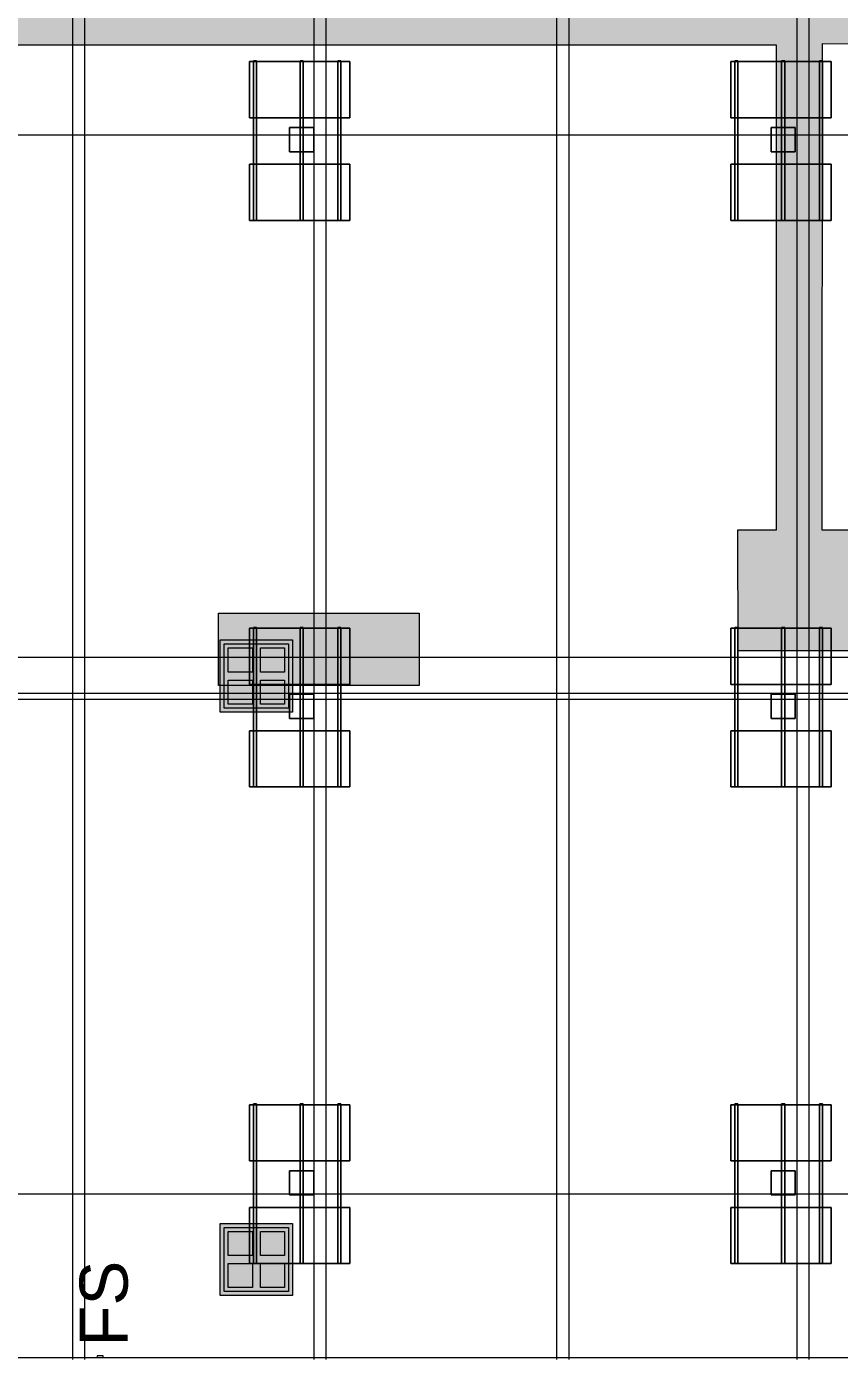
# Model space of a CAD drawing. Header units: inches. Extents: x -10671 to 1761, y -674 to 7170.
# Drawn here: x -7333 to -6927, y 398 to 1062 of the extents above; entities that cross this region are included whole.
import ezdxf

# ---------------------------------------------------------------- set-up
doc = ezdxf.new("R2010")
doc.units = ezdxf.units.IN
doc.header["$LTSCALE"] = 19.2
doc.header["$MEASUREMENT"] = 0
for name, color, linetype, lineweight, true_color in [('DWG-bldg-utility box', 3, 'Continuous', 18, 0x00ff00), ('Venue-Ceiling-HVAC', 7, 'Continuous', 5, 0xbbbbbb), ('Venue-Fire Apparatus and Text', 1, 'Continuous', 5, 0xff0000), ('Venue-NO HANG ZONE', 7, 'Continuous', 15, 0xdd0000), ('Venue-Rigging Steel-High', 7, 'Continuous', 5, 0x800000), ('Venue-Rigging Steel-Low', 7, 'Continuous', 5, 0x0000dd)]:
    doc.layers.add(name, color=color, linetype=linetype, lineweight=lineweight, true_color=true_color)
for name, color, linetype, lineweight in [('Venue-Ceiling-Lights', 7, 'Continuous', 5), ('Venue-Ceiling-Lights Circuits', 7, 'Continuous', 5), ('Venue-Floor Pockets', 7, 'Continuous', 5), ('Venue-Walls and Doors', 7, 'Continuous', 5)]:
    doc.layers.add(name, color=color, linetype=linetype, lineweight=lineweight)
doc.styles.add('Arial', font='Arial')

# ---------------------------------------------------------------- blocks, each defined once
blk = doc.blocks.new('FLOORBOX')
at = {"layer": 'Venue-Floor Pockets', "linetype": 'Continuous', "lineweight": 0, "true_color": 0xaaaaaa}
blk.add_hatch(color=253, dxfattribs=at).paths.add_polyline_path([(-18, 18), (18, 18), (18, -18), (-18, -18)])
at = {"layer": 'Venue-Floor Pockets', "linetype": 'Continuous', "lineweight": 0, "true_color": 0xbbbbbb}
blk.add_hatch(color=9, dxfattribs=at).paths.add_polyline_path([(-16, 16), (16, 16), (16, -16), (-16, -16)])
at = {"layer": 'Venue-Floor Pockets', "linetype": 'Continuous', "lineweight": 0, "true_color": 0xdddddd}
for points in [[(-14, 14), (-2, 14), (-2, 2), (-14, 2)], [(2, 14), (14, 14), (14, 2), (2, 2)], [(-14, -2), (-2, -2), (-2, -14), (-14, -14)], [(2, -2), (14, -2), (14, -14), (2, -14)]]:
    blk.add_hatch(color=254, dxfattribs=at).paths.add_polyline_path(points)
at = {"layer": 'Venue-Floor Pockets', "color": 7, "linetype": 'Continuous', "lineweight": 5, "flags": 128}
for points in [[(-18, 18), (18, 18), (18, -18), (-18, -18)], [(-16, 16), (16, 16), (16, -16), (-16, -16)], [(-14, 14), (-2, 14), (-2, 2), (-14, 2)], [(2, 14), (14, 14), (14, 2), (2, 2)], [(-14, -2), (-2, -2), (-2, -14), (-14, -14)], [(2, -2), (14, -2), (14, -14), (2, -14)]]:
    blk.add_lwpolyline(points, close=True, dxfattribs=at)
blk = doc.blocks.new('Group-921-1')
at = {"layer": 'Venue-Ceiling-Lights', "color": 7, "linetype": 'Continuous', "lineweight": 5}
for points in [[(-7221.73, 965.57, 355.98), (-7221.73, 965.57, 359.98), (-7221.73, 993.57, 359.98), (-7221.73, 993.57, 355.98)], [(-7221.73, 993.57, 355.98), (-7221.73, 993.57, 359.98), (-7171.73, 993.57, 359.98), (-7171.73, 993.57, 355.98)], [(-7171.73, 993.57, 359.98), (-7221.73, 993.57, 359.98), (-7221.73, 965.57, 359.98), (-7171.73, 965.57, 359.98)], [(-7171.73, 965.57, 355.98), (-7221.73, 965.57, 355.98), (-7221.73, 993.57, 355.98), (-7171.73, 993.57, 355.98)], [(-7171.73, 993.57, 355.98), (-7171.73, 993.57, 359.98), (-7171.73, 965.57, 359.98), (-7171.73, 965.57, 355.98)], [(-7171.73, 965.57, 355.98), (-7171.73, 965.57, 359.98), (-7221.73, 965.57, 359.98), (-7221.73, 965.57, 355.98)]]:
    blk.add_3dface(points, dxfattribs=at)
blk = doc.blocks.new('Group-922-1')
at = {"layer": 'Venue-Ceiling-Lights', "color": 7, "linetype": 'Continuous', "lineweight": 5}
for points in [[(-7177.58, 965.57, 360.05), (-7177.58, 965.57, 361.05), (-7177.58, 1045.16, 361.05), (-7177.58, 1045.16, 360.05)], [(-7177.58, 1045.16, 360.05), (-7177.58, 1045.16, 361.05), (-7176.08, 1045.16, 361.05), (-7176.08, 1045.16, 360.05)], [(-7176.08, 1045.16, 361.05), (-7177.58, 1045.16, 361.05), (-7177.58, 965.57, 361.05), (-7176.08, 965.57, 361.05)], [(-7176.08, 965.57, 360.05), (-7177.58, 965.57, 360.05), (-7177.58, 1045.16, 360.05), (-7176.08, 1045.16, 360.05)], [(-7176.08, 1045.16, 360.05), (-7176.08, 1045.16, 361.05), (-7176.08, 965.57, 361.05), (-7176.08, 965.57, 360.05)], [(-7176.08, 965.57, 360.05), (-7176.08, 965.57, 361.05), (-7177.58, 965.57, 361.05), (-7177.58, 965.57, 360.05)]]:
    blk.add_3dface(points, dxfattribs=at)
blk = doc.blocks.new('Group-923-1')
at = {"layer": 'Venue-Ceiling-Lights', "color": 7, "linetype": 'Continuous', "lineweight": 5}
for points in [[(-7196.4, 965.57, 360.05), (-7196.4, 965.57, 361.05), (-7196.4, 1045.16, 361.05), (-7196.4, 1045.16, 360.05)], [(-7196.4, 1045.16, 360.05), (-7196.4, 1045.16, 361.05), (-7194.9, 1045.16, 361.05), (-7194.9, 1045.16, 360.05)], [(-7194.9, 1045.16, 361.05), (-7196.4, 1045.16, 361.05), (-7196.4, 965.57, 361.05), (-7194.9, 965.57, 361.05)], [(-7194.9, 965.57, 360.05), (-7196.4, 965.57, 360.05), (-7196.4, 1045.16, 360.05), (-7194.9, 1045.16, 360.05)], [(-7194.9, 1045.16, 360.05), (-7194.9, 1045.16, 361.05), (-7194.9, 965.57, 361.05), (-7194.9, 965.57, 360.05)], [(-7194.9, 965.57, 360.05), (-7194.9, 965.57, 361.05), (-7196.4, 965.57, 361.05), (-7196.4, 965.57, 360.05)]]:
    blk.add_3dface(points, dxfattribs=at)
blk = doc.blocks.new('Group-924-1')
at = {"layer": 'Venue-Ceiling-Lights', "color": 7, "linetype": 'Continuous', "lineweight": 5}
for points in [[(-7219.68, 965.57, 360.05), (-7219.68, 965.57, 361.05), (-7219.68, 1045.16, 361.05), (-7219.68, 1045.16, 360.05)], [(-7219.68, 1045.16, 360.05), (-7219.68, 1045.16, 361.05), (-7218.18, 1045.16, 361.05), (-7218.18, 1045.16, 360.05)], [(-7218.18, 1045.16, 361.05), (-7219.68, 1045.16, 361.05), (-7219.68, 965.57, 361.05), (-7218.18, 965.57, 361.05)], [(-7218.18, 965.57, 360.05), (-7219.68, 965.57, 360.05), (-7219.68, 1045.16, 360.05), (-7218.18, 1045.16, 360.05)], [(-7218.18, 1045.16, 360.05), (-7218.18, 1045.16, 361.05), (-7218.18, 965.57, 361.05), (-7218.18, 965.57, 360.05)], [(-7218.18, 965.57, 360.05), (-7218.18, 965.57, 361.05), (-7219.68, 965.57, 361.05), (-7219.68, 965.57, 360.05)]]:
    blk.add_3dface(points, dxfattribs=at)
blk = doc.blocks.new('Group-925-1')
at = {"layer": 'Venue-Ceiling-Lights', "color": 7, "linetype": 'Continuous', "lineweight": 5}
for points in [[(-7221.73, 1016.72, 355.98), (-7221.73, 1016.72, 359.98), (-7221.73, 1044.72, 359.98), (-7221.73, 1044.72, 355.98)], [(-7221.73, 1044.72, 355.98), (-7221.73, 1044.72, 359.98), (-7171.73, 1044.72, 359.98), (-7171.73, 1044.72, 355.98)], [(-7171.73, 1044.72, 359.98), (-7221.73, 1044.72, 359.98), (-7221.73, 1016.72, 359.98), (-7171.73, 1016.72, 359.98)], [(-7171.73, 1016.72, 355.98), (-7221.73, 1016.72, 355.98), (-7221.73, 1044.72, 355.98), (-7171.73, 1044.72, 355.98)], [(-7171.73, 1044.72, 355.98), (-7171.73, 1044.72, 359.98), (-7171.73, 1016.72, 359.98), (-7171.73, 1016.72, 355.98)], [(-7171.73, 1016.72, 355.98), (-7171.73, 1016.72, 359.98), (-7221.73, 1016.72, 359.98), (-7221.73, 1016.72, 355.98)]]:
    blk.add_3dface(points, dxfattribs=at)
blk = doc.blocks.new('Group-926-1')
at = {"layer": 'Venue-Ceiling-Lights', "color": 7, "linetype": 'Continuous', "lineweight": 5}
for points in [[(-7201.69, 1011.81, 350), (-7201.69, 1011.81, 356), (-7189.69, 1011.81, 356), (-7189.69, 1011.81, 350)], [(-7201.69, 999.81, 350), (-7201.69, 999.81, 356), (-7201.69, 1011.81, 356), (-7201.69, 1011.81, 350)], [(-7189.69, 1011.81, 356), (-7201.69, 1011.81, 356), (-7201.69, 999.81, 356), (-7189.69, 999.81, 356)], [(-7189.69, 999.81, 350), (-7201.69, 999.81, 350), (-7201.69, 1011.81, 350), (-7189.69, 1011.81, 350)], [(-7189.69, 1011.81, 350), (-7189.69, 1011.81, 356), (-7189.69, 999.81, 356), (-7189.69, 999.81, 350)], [(-7189.69, 999.81, 350), (-7189.69, 999.81, 356), (-7201.69, 999.81, 356), (-7201.69, 999.81, 350)]]:
    blk.add_3dface(points, dxfattribs=at)
blk = doc.blocks.new('Group-927-1')
at = {"layer": 'Venue-Ceiling-Lights', "color": 7}
for name in ['Group-925-1', 'Group-924-1', 'Group-923-1', 'Group-922-1', 'Group-921-1']:
    blk.add_blockref(name, (0, 0), dxfattribs=at)
at = {"layer": 'Venue-Ceiling-Lights', "color": 1, "true_color": 0xff0000}
blk.add_blockref('Group-926-1', (0, 0), dxfattribs=at)
blk = doc.blocks.new('Group-928-1')
at = {"layer": 'Venue-Ceiling-Lights', "color": 7, "linetype": 'Continuous', "lineweight": 5}
for points in [[(-7221.73, 682.97, 355.98), (-7221.73, 682.97, 359.98), (-7221.73, 710.97, 359.98), (-7221.73, 710.97, 355.98)], [(-7221.73, 710.97, 355.98), (-7221.73, 710.97, 359.98), (-7171.73, 710.97, 359.98), (-7171.73, 710.97, 355.98)], [(-7171.73, 710.97, 359.98), (-7221.73, 710.97, 359.98), (-7221.73, 682.97, 359.98), (-7171.73, 682.97, 359.98)], [(-7171.73, 682.97, 355.98), (-7221.73, 682.97, 355.98), (-7221.73, 710.97, 355.98), (-7171.73, 710.97, 355.98)], [(-7171.73, 710.97, 355.98), (-7171.73, 710.97, 359.98), (-7171.73, 682.97, 359.98), (-7171.73, 682.97, 355.98)], [(-7171.73, 682.97, 355.98), (-7171.73, 682.97, 359.98), (-7221.73, 682.97, 359.98), (-7221.73, 682.97, 355.98)]]:
    blk.add_3dface(points, dxfattribs=at)
blk = doc.blocks.new('Group-929-1')
at = {"layer": 'Venue-Ceiling-Lights', "color": 7, "linetype": 'Continuous', "lineweight": 5}
for points in [[(-7177.58, 682.97, 360.05), (-7177.58, 682.97, 361.05), (-7177.58, 762.56, 361.05), (-7177.58, 762.56, 360.05)], [(-7177.58, 762.56, 360.05), (-7177.58, 762.56, 361.05), (-7176.08, 762.56, 361.05), (-7176.08, 762.56, 360.05)], [(-7176.08, 762.56, 361.05), (-7177.58, 762.56, 361.05), (-7177.58, 682.97, 361.05), (-7176.08, 682.97, 361.05)], [(-7176.08, 682.97, 360.05), (-7177.58, 682.97, 360.05), (-7177.58, 762.56, 360.05), (-7176.08, 762.56, 360.05)], [(-7176.08, 762.56, 360.05), (-7176.08, 762.56, 361.05), (-7176.08, 682.97, 361.05), (-7176.08, 682.97, 360.05)], [(-7176.08, 682.97, 360.05), (-7176.08, 682.97, 361.05), (-7177.58, 682.97, 361.05), (-7177.58, 682.97, 360.05)]]:
    blk.add_3dface(points, dxfattribs=at)
blk = doc.blocks.new('Group-930-1')
at = {"layer": 'Venue-Ceiling-Lights', "color": 7, "linetype": 'Continuous', "lineweight": 5}
for points in [[(-7196.4, 682.97, 360.05), (-7196.4, 682.97, 361.05), (-7196.4, 762.56, 361.05), (-7196.4, 762.56, 360.05)], [(-7196.4, 762.56, 360.05), (-7196.4, 762.56, 361.05), (-7194.9, 762.56, 361.05), (-7194.9, 762.56, 360.05)], [(-7194.9, 762.56, 361.05), (-7196.4, 762.56, 361.05), (-7196.4, 682.97, 361.05), (-7194.9, 682.97, 361.05)], [(-7194.9, 682.97, 360.05), (-7196.4, 682.97, 360.05), (-7196.4, 762.56, 360.05), (-7194.9, 762.56, 360.05)], [(-7194.9, 762.56, 360.05), (-7194.9, 762.56, 361.05), (-7194.9, 682.97, 361.05), (-7194.9, 682.97, 360.05)], [(-7194.9, 682.97, 360.05), (-7194.9, 682.97, 361.05), (-7196.4, 682.97, 361.05), (-7196.4, 682.97, 360.05)]]:
    blk.add_3dface(points, dxfattribs=at)
blk = doc.blocks.new('Group-931-1')
at = {"layer": 'Venue-Ceiling-Lights', "color": 7, "linetype": 'Continuous', "lineweight": 5}
for points in [[(-7219.68, 682.97, 360.05), (-7219.68, 682.97, 361.05), (-7219.68, 762.56, 361.05), (-7219.68, 762.56, 360.05)], [(-7219.68, 762.56, 360.05), (-7219.68, 762.56, 361.05), (-7218.18, 762.56, 361.05), (-7218.18, 762.56, 360.05)], [(-7218.18, 762.56, 361.05), (-7219.68, 762.56, 361.05), (-7219.68, 682.97, 361.05), (-7218.18, 682.97, 361.05)], [(-7218.18, 682.97, 360.05), (-7219.68, 682.97, 360.05), (-7219.68, 762.56, 360.05), (-7218.18, 762.56, 360.05)], [(-7218.18, 762.56, 360.05), (-7218.18, 762.56, 361.05), (-7218.18, 682.97, 361.05), (-7218.18, 682.97, 360.05)], [(-7218.18, 682.97, 360.05), (-7218.18, 682.97, 361.05), (-7219.68, 682.97, 361.05), (-7219.68, 682.97, 360.05)]]:
    blk.add_3dface(points, dxfattribs=at)
blk = doc.blocks.new('Group-932-1')
at = {"layer": 'Venue-Ceiling-Lights', "color": 7, "linetype": 'Continuous', "lineweight": 5}
for points in [[(-7221.73, 734.12, 355.98), (-7221.73, 734.12, 359.98), (-7221.73, 762.12, 359.98), (-7221.73, 762.12, 355.98)], [(-7221.73, 762.12, 355.98), (-7221.73, 762.12, 359.98), (-7171.73, 762.12, 359.98), (-7171.73, 762.12, 355.98)], [(-7171.73, 762.12, 359.98), (-7221.73, 762.12, 359.98), (-7221.73, 734.12, 359.98), (-7171.73, 734.12, 359.98)], [(-7171.73, 734.12, 355.98), (-7221.73, 734.12, 355.98), (-7221.73, 762.12, 355.98), (-7171.73, 762.12, 355.98)], [(-7171.73, 762.12, 355.98), (-7171.73, 762.12, 359.98), (-7171.73, 734.12, 359.98), (-7171.73, 734.12, 355.98)], [(-7171.73, 734.12, 355.98), (-7171.73, 734.12, 359.98), (-7221.73, 734.12, 359.98), (-7221.73, 734.12, 355.98)]]:
    blk.add_3dface(points, dxfattribs=at)
blk = doc.blocks.new('Group-933-1')
at = {"layer": 'Venue-Ceiling-Lights', "color": 7, "linetype": 'Continuous', "lineweight": 5}
for points in [[(-7201.69, 729.2, 350), (-7201.69, 729.2, 356), (-7189.69, 729.2, 356), (-7189.69, 729.2, 350)], [(-7201.69, 717.2, 350), (-7201.69, 717.2, 356), (-7201.69, 729.2, 356), (-7201.69, 729.2, 350)], [(-7189.69, 729.2, 356), (-7201.69, 729.2, 356), (-7201.69, 717.2, 356), (-7189.69, 717.2, 356)], [(-7189.69, 717.2, 350), (-7201.69, 717.2, 350), (-7201.69, 729.2, 350), (-7189.69, 729.2, 350)], [(-7189.69, 729.2, 350), (-7189.69, 729.2, 356), (-7189.69, 717.2, 356), (-7189.69, 717.2, 350)], [(-7189.69, 717.2, 350), (-7189.69, 717.2, 356), (-7201.69, 717.2, 356), (-7201.69, 717.2, 350)]]:
    blk.add_3dface(points, dxfattribs=at)
blk = doc.blocks.new('Group-934-1')
at = {"layer": 'Venue-Ceiling-Lights', "color": 7}
for name in ['Group-932-1', 'Group-931-1', 'Group-930-1', 'Group-929-1', 'Group-928-1']:
    blk.add_blockref(name, (0, 0), dxfattribs=at)
at = {"layer": 'Venue-Ceiling-Lights', "color": 1, "true_color": 0xff0000}
blk.add_blockref('Group-933-1', (0, 0), dxfattribs=at)
blk = doc.blocks.new('Group-935-1')
at = {"layer": 'Venue-Ceiling-Lights', "color": 7, "linetype": 'Continuous', "lineweight": 5}
for points in [[(-7221.73, 445.32, 355.98), (-7221.73, 445.32, 359.98), (-7221.73, 473.32, 359.98), (-7221.73, 473.32, 355.98)], [(-7221.73, 473.32, 355.98), (-7221.73, 473.32, 359.98), (-7171.73, 473.32, 359.98), (-7171.73, 473.32, 355.98)], [(-7171.73, 473.32, 359.98), (-7221.73, 473.32, 359.98), (-7221.73, 445.32, 359.98), (-7171.73, 445.32, 359.98)], [(-7171.73, 445.32, 355.98), (-7221.73, 445.32, 355.98), (-7221.73, 473.32, 355.98), (-7171.73, 473.32, 355.98)], [(-7171.73, 473.32, 355.98), (-7171.73, 473.32, 359.98), (-7171.73, 445.32, 359.98), (-7171.73, 445.32, 355.98)], [(-7171.73, 445.32, 355.98), (-7171.73, 445.32, 359.98), (-7221.73, 445.32, 359.98), (-7221.73, 445.32, 355.98)]]:
    blk.add_3dface(points, dxfattribs=at)
blk = doc.blocks.new('Group-936-1')
at = {"layer": 'Venue-Ceiling-Lights', "color": 7, "linetype": 'Continuous', "lineweight": 5}
for points in [[(-7177.58, 445.32, 360.05), (-7177.58, 445.32, 361.05), (-7177.58, 524.91, 361.05), (-7177.58, 524.91, 360.05)], [(-7177.58, 524.91, 360.05), (-7177.58, 524.91, 361.05), (-7176.08, 524.91, 361.05), (-7176.08, 524.91, 360.05)], [(-7176.08, 524.91, 361.05), (-7177.58, 524.91, 361.05), (-7177.58, 445.32, 361.05), (-7176.08, 445.32, 361.05)], [(-7176.08, 445.32, 360.05), (-7177.58, 445.32, 360.05), (-7177.58, 524.91, 360.05), (-7176.08, 524.91, 360.05)], [(-7176.08, 524.91, 360.05), (-7176.08, 524.91, 361.05), (-7176.08, 445.32, 361.05), (-7176.08, 445.32, 360.05)], [(-7176.08, 445.32, 360.05), (-7176.08, 445.32, 361.05), (-7177.58, 445.32, 361.05), (-7177.58, 445.32, 360.05)]]:
    blk.add_3dface(points, dxfattribs=at)
blk = doc.blocks.new('Group-937-1')
at = {"layer": 'Venue-Ceiling-Lights', "color": 7, "linetype": 'Continuous', "lineweight": 5}
for points in [[(-7196.4, 445.32, 360.05), (-7196.4, 445.32, 361.05), (-7196.4, 524.91, 361.05), (-7196.4, 524.91, 360.05)], [(-7196.4, 524.91, 360.05), (-7196.4, 524.91, 361.05), (-7194.9, 524.91, 361.05), (-7194.9, 524.91, 360.05)], [(-7194.9, 524.91, 361.05), (-7196.4, 524.91, 361.05), (-7196.4, 445.32, 361.05), (-7194.9, 445.32, 361.05)], [(-7194.9, 445.32, 360.05), (-7196.4, 445.32, 360.05), (-7196.4, 524.91, 360.05), (-7194.9, 524.91, 360.05)], [(-7194.9, 524.91, 360.05), (-7194.9, 524.91, 361.05), (-7194.9, 445.32, 361.05), (-7194.9, 445.32, 360.05)], [(-7194.9, 445.32, 360.05), (-7194.9, 445.32, 361.05), (-7196.4, 445.32, 361.05), (-7196.4, 445.32, 360.05)]]:
    blk.add_3dface(points, dxfattribs=at)
blk = doc.blocks.new('Group-938-1')
at = {"layer": 'Venue-Ceiling-Lights', "color": 7, "linetype": 'Continuous', "lineweight": 5}
for points in [[(-7219.68, 445.32, 360.05), (-7219.68, 445.32, 361.05), (-7219.68, 524.91, 361.05), (-7219.68, 524.91, 360.05)], [(-7219.68, 524.91, 360.05), (-7219.68, 524.91, 361.05), (-7218.18, 524.91, 361.05), (-7218.18, 524.91, 360.05)], [(-7218.18, 524.91, 361.05), (-7219.68, 524.91, 361.05), (-7219.68, 445.32, 361.05), (-7218.18, 445.32, 361.05)], [(-7218.18, 445.32, 360.05), (-7219.68, 445.32, 360.05), (-7219.68, 524.91, 360.05), (-7218.18, 524.91, 360.05)], [(-7218.18, 524.91, 360.05), (-7218.18, 524.91, 361.05), (-7218.18, 445.32, 361.05), (-7218.18, 445.32, 360.05)], [(-7218.18, 445.32, 360.05), (-7218.18, 445.32, 361.05), (-7219.68, 445.32, 361.05), (-7219.68, 445.32, 360.05)]]:
    blk.add_3dface(points, dxfattribs=at)
blk = doc.blocks.new('Group-939-1')
at = {"layer": 'Venue-Ceiling-Lights', "color": 7, "linetype": 'Continuous', "lineweight": 5}
for points in [[(-7221.73, 496.47, 355.98), (-7221.73, 496.47, 359.98), (-7221.73, 524.47, 359.98), (-7221.73, 524.47, 355.98)], [(-7221.73, 524.47, 355.98), (-7221.73, 524.47, 359.98), (-7171.73, 524.47, 359.98), (-7171.73, 524.47, 355.98)], [(-7171.73, 524.47, 359.98), (-7221.73, 524.47, 359.98), (-7221.73, 496.47, 359.98), (-7171.73, 496.47, 359.98)], [(-7171.73, 496.47, 355.98), (-7221.73, 496.47, 355.98), (-7221.73, 524.47, 355.98), (-7171.73, 524.47, 355.98)], [(-7171.73, 524.47, 355.98), (-7171.73, 524.47, 359.98), (-7171.73, 496.47, 359.98), (-7171.73, 496.47, 355.98)], [(-7171.73, 496.47, 355.98), (-7171.73, 496.47, 359.98), (-7221.73, 496.47, 359.98), (-7221.73, 496.47, 355.98)]]:
    blk.add_3dface(points, dxfattribs=at)
blk = doc.blocks.new('Group-940-1')
at = {"layer": 'Venue-Ceiling-Lights', "color": 7, "linetype": 'Continuous', "lineweight": 5}
for points in [[(-7201.69, 491.55, 350), (-7201.69, 491.55, 356), (-7189.69, 491.55, 356), (-7189.69, 491.55, 350)], [(-7201.69, 479.55, 350), (-7201.69, 479.55, 356), (-7201.69, 491.55, 356), (-7201.69, 491.55, 350)], [(-7189.69, 491.55, 356), (-7201.69, 491.55, 356), (-7201.69, 479.55, 356), (-7189.69, 479.55, 356)], [(-7189.69, 479.55, 350), (-7201.69, 479.55, 350), (-7201.69, 491.55, 350), (-7189.69, 491.55, 350)], [(-7189.69, 491.55, 350), (-7189.69, 491.55, 356), (-7189.69, 479.55, 356), (-7189.69, 479.55, 350)], [(-7189.69, 479.55, 350), (-7189.69, 479.55, 356), (-7201.69, 479.55, 356), (-7201.69, 479.55, 350)]]:
    blk.add_3dface(points, dxfattribs=at)
blk = doc.blocks.new('Group-941-1')
at = {"layer": 'Venue-Ceiling-Lights', "color": 7}
for name in ['Group-939-1', 'Group-938-1', 'Group-937-1', 'Group-936-1', 'Group-935-1']:
    blk.add_blockref(name, (0, 0), dxfattribs=at)
at = {"layer": 'Venue-Ceiling-Lights', "color": 1, "true_color": 0xff0000}
blk.add_blockref('Group-940-1', (0, 0), dxfattribs=at)
blk = doc.blocks.new('Group-1019-1')
at = {"layer": 'Venue-Ceiling-Lights', "color": 7, "linetype": 'Continuous', "lineweight": 5}
for points in [[(-6981.57, 965.57, 355.98), (-6981.57, 965.57, 359.98), (-6981.57, 993.57, 359.98), (-6981.57, 993.57, 355.98)], [(-6981.57, 993.57, 355.98), (-6981.57, 993.57, 359.98), (-6931.57, 993.57, 359.98), (-6931.57, 993.57, 355.98)], [(-6931.57, 993.57, 359.98), (-6981.57, 993.57, 359.98), (-6981.57, 965.57, 359.98), (-6931.57, 965.57, 359.98)], [(-6931.57, 965.57, 355.98), (-6981.57, 965.57, 355.98), (-6981.57, 993.57, 355.98), (-6931.57, 993.57, 355.98)], [(-6931.57, 993.57, 355.98), (-6931.57, 993.57, 359.98), (-6931.57, 965.57, 359.98), (-6931.57, 965.57, 355.98)], [(-6931.57, 965.57, 355.98), (-6931.57, 965.57, 359.98), (-6981.57, 965.57, 359.98), (-6981.57, 965.57, 355.98)]]:
    blk.add_3dface(points, dxfattribs=at)
blk = doc.blocks.new('Group-1020-1')
at = {"layer": 'Venue-Ceiling-Lights', "color": 7, "linetype": 'Continuous', "lineweight": 5}
for points in [[(-6937.42, 965.57, 360.05), (-6937.42, 965.57, 361.05), (-6937.42, 1045.16, 361.05), (-6937.42, 1045.16, 360.05)], [(-6937.42, 1045.16, 360.05), (-6937.42, 1045.16, 361.05), (-6935.92, 1045.16, 361.05), (-6935.92, 1045.16, 360.05)], [(-6935.92, 1045.16, 361.05), (-6937.42, 1045.16, 361.05), (-6937.42, 965.57, 361.05), (-6935.92, 965.57, 361.05)], [(-6935.92, 965.57, 360.05), (-6937.42, 965.57, 360.05), (-6937.42, 1045.16, 360.05), (-6935.92, 1045.16, 360.05)], [(-6935.92, 1045.16, 360.05), (-6935.92, 1045.16, 361.05), (-6935.92, 965.57, 361.05), (-6935.92, 965.57, 360.05)], [(-6935.92, 965.57, 360.05), (-6935.92, 965.57, 361.05), (-6937.42, 965.57, 361.05), (-6937.42, 965.57, 360.05)]]:
    blk.add_3dface(points, dxfattribs=at)
blk = doc.blocks.new('Group-1021-1')
at = {"layer": 'Venue-Ceiling-Lights', "color": 7, "linetype": 'Continuous', "lineweight": 5}
for points in [[(-6956.24, 965.57, 360.05), (-6956.24, 965.57, 361.05), (-6956.24, 1045.16, 361.05), (-6956.24, 1045.16, 360.05)], [(-6956.24, 1045.16, 360.05), (-6956.24, 1045.16, 361.05), (-6954.74, 1045.16, 361.05), (-6954.74, 1045.16, 360.05)], [(-6954.74, 1045.16, 361.05), (-6956.24, 1045.16, 361.05), (-6956.24, 965.57, 361.05), (-6954.74, 965.57, 361.05)], [(-6954.74, 965.57, 360.05), (-6956.24, 965.57, 360.05), (-6956.24, 1045.16, 360.05), (-6954.74, 1045.16, 360.05)], [(-6954.74, 1045.16, 360.05), (-6954.74, 1045.16, 361.05), (-6954.74, 965.57, 361.05), (-6954.74, 965.57, 360.05)], [(-6954.74, 965.57, 360.05), (-6954.74, 965.57, 361.05), (-6956.24, 965.57, 361.05), (-6956.24, 965.57, 360.05)]]:
    blk.add_3dface(points, dxfattribs=at)
blk = doc.blocks.new('Group-1022-1')
at = {"layer": 'Venue-Ceiling-Lights', "color": 7, "linetype": 'Continuous', "lineweight": 5}
for points in [[(-6979.52, 965.57, 360.05), (-6979.52, 965.57, 361.05), (-6979.52, 1045.16, 361.05), (-6979.52, 1045.16, 360.05)], [(-6979.52, 1045.16, 360.05), (-6979.52, 1045.16, 361.05), (-6978.02, 1045.16, 361.05), (-6978.02, 1045.16, 360.05)], [(-6978.02, 1045.16, 361.05), (-6979.52, 1045.16, 361.05), (-6979.52, 965.57, 361.05), (-6978.02, 965.57, 361.05)], [(-6978.02, 965.57, 360.05), (-6979.52, 965.57, 360.05), (-6979.52, 1045.16, 360.05), (-6978.02, 1045.16, 360.05)], [(-6978.02, 1045.16, 360.05), (-6978.02, 1045.16, 361.05), (-6978.02, 965.57, 361.05), (-6978.02, 965.57, 360.05)], [(-6978.02, 965.57, 360.05), (-6978.02, 965.57, 361.05), (-6979.52, 965.57, 361.05), (-6979.52, 965.57, 360.05)]]:
    blk.add_3dface(points, dxfattribs=at)
blk = doc.blocks.new('Group-1023-1')
at = {"layer": 'Venue-Ceiling-Lights', "color": 7, "linetype": 'Continuous', "lineweight": 5}
for points in [[(-6981.57, 1016.72, 355.98), (-6981.57, 1016.72, 359.98), (-6981.57, 1044.72, 359.98), (-6981.57, 1044.72, 355.98)], [(-6981.57, 1044.72, 355.98), (-6981.57, 1044.72, 359.98), (-6931.57, 1044.72, 359.98), (-6931.57, 1044.72, 355.98)], [(-6931.57, 1044.72, 359.98), (-6981.57, 1044.72, 359.98), (-6981.57, 1016.72, 359.98), (-6931.57, 1016.72, 359.98)], [(-6931.57, 1016.72, 355.98), (-6981.57, 1016.72, 355.98), (-6981.57, 1044.72, 355.98), (-6931.57, 1044.72, 355.98)], [(-6931.57, 1044.72, 355.98), (-6931.57, 1044.72, 359.98), (-6931.57, 1016.72, 359.98), (-6931.57, 1016.72, 355.98)], [(-6931.57, 1016.72, 355.98), (-6931.57, 1016.72, 359.98), (-6981.57, 1016.72, 359.98), (-6981.57, 1016.72, 355.98)]]:
    blk.add_3dface(points, dxfattribs=at)
blk = doc.blocks.new('Group-1024-1')
at = {"layer": 'Venue-Ceiling-Lights', "color": 7, "linetype": 'Continuous', "lineweight": 5}
for points in [[(-6961.53, 1011.81, 350), (-6961.53, 1011.81, 356), (-6949.53, 1011.81, 356), (-6949.53, 1011.81, 350)], [(-6961.53, 999.81, 350), (-6961.53, 999.81, 356), (-6961.53, 1011.81, 356), (-6961.53, 1011.81, 350)], [(-6949.53, 1011.81, 356), (-6961.53, 1011.81, 356), (-6961.53, 999.81, 356), (-6949.53, 999.81, 356)], [(-6949.53, 999.81, 350), (-6961.53, 999.81, 350), (-6961.53, 1011.81, 350), (-6949.53, 1011.81, 350)], [(-6949.53, 1011.81, 350), (-6949.53, 1011.81, 356), (-6949.53, 999.81, 356), (-6949.53, 999.81, 350)], [(-6949.53, 999.81, 350), (-6949.53, 999.81, 356), (-6961.53, 999.81, 356), (-6961.53, 999.81, 350)]]:
    blk.add_3dface(points, dxfattribs=at)
blk = doc.blocks.new('Group-1025-1')
at = {"layer": 'Venue-Ceiling-Lights', "color": 7}
for name in ['Group-1023-1', 'Group-1022-1', 'Group-1021-1', 'Group-1020-1', 'Group-1019-1']:
    blk.add_blockref(name, (0, 0), dxfattribs=at)
at = {"layer": 'Venue-Ceiling-Lights', "color": 1, "true_color": 0xff0000}
blk.add_blockref('Group-1024-1', (0, 0), dxfattribs=at)
blk = doc.blocks.new('Group-1026-1')
at = {"layer": 'Venue-Ceiling-Lights', "color": 7, "linetype": 'Continuous', "lineweight": 5}
for points in [[(-6981.57, 682.97, 355.98), (-6981.57, 682.97, 359.98), (-6981.57, 710.97, 359.98), (-6981.57, 710.97, 355.98)], [(-6981.57, 710.97, 355.98), (-6981.57, 710.97, 359.98), (-6931.57, 710.97, 359.98), (-6931.57, 710.97, 355.98)], [(-6931.57, 710.97, 359.98), (-6981.57, 710.97, 359.98), (-6981.57, 682.97, 359.98), (-6931.57, 682.97, 359.98)], [(-6931.57, 682.97, 355.98), (-6981.57, 682.97, 355.98), (-6981.57, 710.97, 355.98), (-6931.57, 710.97, 355.98)], [(-6931.57, 710.97, 355.98), (-6931.57, 710.97, 359.98), (-6931.57, 682.97, 359.98), (-6931.57, 682.97, 355.98)], [(-6931.57, 682.97, 355.98), (-6931.57, 682.97, 359.98), (-6981.57, 682.97, 359.98), (-6981.57, 682.97, 355.98)]]:
    blk.add_3dface(points, dxfattribs=at)
blk = doc.blocks.new('Group-1027-1')
at = {"layer": 'Venue-Ceiling-Lights', "color": 7, "linetype": 'Continuous', "lineweight": 5}
for points in [[(-6937.42, 682.97, 360.05), (-6937.42, 682.97, 361.05), (-6937.42, 762.56, 361.05), (-6937.42, 762.56, 360.05)], [(-6937.42, 762.56, 360.05), (-6937.42, 762.56, 361.05), (-6935.92, 762.56, 361.05), (-6935.92, 762.56, 360.05)], [(-6935.92, 762.56, 361.05), (-6937.42, 762.56, 361.05), (-6937.42, 682.97, 361.05), (-6935.92, 682.97, 361.05)], [(-6935.92, 682.97, 360.05), (-6937.42, 682.97, 360.05), (-6937.42, 762.56, 360.05), (-6935.92, 762.56, 360.05)], [(-6935.92, 762.56, 360.05), (-6935.92, 762.56, 361.05), (-6935.92, 682.97, 361.05), (-6935.92, 682.97, 360.05)], [(-6935.92, 682.97, 360.05), (-6935.92, 682.97, 361.05), (-6937.42, 682.97, 361.05), (-6937.42, 682.97, 360.05)]]:
    blk.add_3dface(points, dxfattribs=at)
blk = doc.blocks.new('Group-1028-1')
at = {"layer": 'Venue-Ceiling-Lights', "color": 7, "linetype": 'Continuous', "lineweight": 5}
for points in [[(-6956.24, 682.97, 360.05), (-6956.24, 682.97, 361.05), (-6956.24, 762.56, 361.05), (-6956.24, 762.56, 360.05)], [(-6956.24, 762.56, 360.05), (-6956.24, 762.56, 361.05), (-6954.74, 762.56, 361.05), (-6954.74, 762.56, 360.05)], [(-6954.74, 762.56, 361.05), (-6956.24, 762.56, 361.05), (-6956.24, 682.97, 361.05), (-6954.74, 682.97, 361.05)], [(-6954.74, 682.97, 360.05), (-6956.24, 682.97, 360.05), (-6956.24, 762.56, 360.05), (-6954.74, 762.56, 360.05)], [(-6954.74, 762.56, 360.05), (-6954.74, 762.56, 361.05), (-6954.74, 682.97, 361.05), (-6954.74, 682.97, 360.05)], [(-6954.74, 682.97, 360.05), (-6954.74, 682.97, 361.05), (-6956.24, 682.97, 361.05), (-6956.24, 682.97, 360.05)]]:
    blk.add_3dface(points, dxfattribs=at)
blk = doc.blocks.new('Group-1029-1')
at = {"layer": 'Venue-Ceiling-Lights', "color": 7, "linetype": 'Continuous', "lineweight": 5}
for points in [[(-6979.52, 682.97, 360.05), (-6979.52, 682.97, 361.05), (-6979.52, 762.56, 361.05), (-6979.52, 762.56, 360.05)], [(-6979.52, 762.56, 360.05), (-6979.52, 762.56, 361.05), (-6978.02, 762.56, 361.05), (-6978.02, 762.56, 360.05)], [(-6978.02, 762.56, 361.05), (-6979.52, 762.56, 361.05), (-6979.52, 682.97, 361.05), (-6978.02, 682.97, 361.05)], [(-6978.02, 682.97, 360.05), (-6979.52, 682.97, 360.05), (-6979.52, 762.56, 360.05), (-6978.02, 762.56, 360.05)], [(-6978.02, 762.56, 360.05), (-6978.02, 762.56, 361.05), (-6978.02, 682.97, 361.05), (-6978.02, 682.97, 360.05)], [(-6978.02, 682.97, 360.05), (-6978.02, 682.97, 361.05), (-6979.52, 682.97, 361.05), (-6979.52, 682.97, 360.05)]]:
    blk.add_3dface(points, dxfattribs=at)
blk = doc.blocks.new('Group-1030-1')
at = {"layer": 'Venue-Ceiling-Lights', "color": 7, "linetype": 'Continuous', "lineweight": 5}
for points in [[(-6981.57, 734.12, 355.98), (-6981.57, 734.12, 359.98), (-6981.57, 762.12, 359.98), (-6981.57, 762.12, 355.98)], [(-6981.57, 762.12, 355.98), (-6981.57, 762.12, 359.98), (-6931.57, 762.12, 359.98), (-6931.57, 762.12, 355.98)], [(-6931.57, 762.12, 359.98), (-6981.57, 762.12, 359.98), (-6981.57, 734.12, 359.98), (-6931.57, 734.12, 359.98)], [(-6931.57, 734.12, 355.98), (-6981.57, 734.12, 355.98), (-6981.57, 762.12, 355.98), (-6931.57, 762.12, 355.98)], [(-6931.57, 762.12, 355.98), (-6931.57, 762.12, 359.98), (-6931.57, 734.12, 359.98), (-6931.57, 734.12, 355.98)], [(-6931.57, 734.12, 355.98), (-6931.57, 734.12, 359.98), (-6981.57, 734.12, 359.98), (-6981.57, 734.12, 355.98)]]:
    blk.add_3dface(points, dxfattribs=at)
blk = doc.blocks.new('Group-1031-1')
at = {"layer": 'Venue-Ceiling-Lights', "color": 7, "linetype": 'Continuous', "lineweight": 5}
for points in [[(-6961.53, 729.2, 350), (-6961.53, 729.2, 356), (-6949.53, 729.2, 356), (-6949.53, 729.2, 350)], [(-6961.53, 717.2, 350), (-6961.53, 717.2, 356), (-6961.53, 729.2, 356), (-6961.53, 729.2, 350)], [(-6949.53, 729.2, 356), (-6961.53, 729.2, 356), (-6961.53, 717.2, 356), (-6949.53, 717.2, 356)], [(-6949.53, 717.2, 350), (-6961.53, 717.2, 350), (-6961.53, 729.2, 350), (-6949.53, 729.2, 350)], [(-6949.53, 729.2, 350), (-6949.53, 729.2, 356), (-6949.53, 717.2, 356), (-6949.53, 717.2, 350)], [(-6949.53, 717.2, 350), (-6949.53, 717.2, 356), (-6961.53, 717.2, 356), (-6961.53, 717.2, 350)]]:
    blk.add_3dface(points, dxfattribs=at)
blk = doc.blocks.new('Group-1032-1')
at = {"layer": 'Venue-Ceiling-Lights', "color": 7}
for name in ['Group-1030-1', 'Group-1029-1', 'Group-1028-1', 'Group-1027-1', 'Group-1026-1']:
    blk.add_blockref(name, (0, 0), dxfattribs=at)
at = {"layer": 'Venue-Ceiling-Lights', "color": 1, "true_color": 0xff0000}
blk.add_blockref('Group-1031-1', (0, 0), dxfattribs=at)
blk = doc.blocks.new('Group-1033-1')
at = {"layer": 'Venue-Ceiling-Lights', "color": 7, "linetype": 'Continuous', "lineweight": 5}
for points in [[(-6981.57, 445.32, 355.98), (-6981.57, 445.32, 359.98), (-6981.57, 473.32, 359.98), (-6981.57, 473.32, 355.98)], [(-6981.57, 473.32, 355.98), (-6981.57, 473.32, 359.98), (-6931.57, 473.32, 359.98), (-6931.57, 473.32, 355.98)], [(-6931.57, 473.32, 359.98), (-6981.57, 473.32, 359.98), (-6981.57, 445.32, 359.98), (-6931.57, 445.32, 359.98)], [(-6931.57, 445.32, 355.98), (-6981.57, 445.32, 355.98), (-6981.57, 473.32, 355.98), (-6931.57, 473.32, 355.98)], [(-6931.57, 473.32, 355.98), (-6931.57, 473.32, 359.98), (-6931.57, 445.32, 359.98), (-6931.57, 445.32, 355.98)], [(-6931.57, 445.32, 355.98), (-6931.57, 445.32, 359.98), (-6981.57, 445.32, 359.98), (-6981.57, 445.32, 355.98)]]:
    blk.add_3dface(points, dxfattribs=at)
blk = doc.blocks.new('Group-1034-1')
at = {"layer": 'Venue-Ceiling-Lights', "color": 7, "linetype": 'Continuous', "lineweight": 5}
for points in [[(-6937.42, 445.32, 360.05), (-6937.42, 445.32, 361.05), (-6937.42, 524.91, 361.05), (-6937.42, 524.91, 360.05)], [(-6937.42, 524.91, 360.05), (-6937.42, 524.91, 361.05), (-6935.92, 524.91, 361.05), (-6935.92, 524.91, 360.05)], [(-6935.92, 524.91, 361.05), (-6937.42, 524.91, 361.05), (-6937.42, 445.32, 361.05), (-6935.92, 445.32, 361.05)], [(-6935.92, 445.32, 360.05), (-6937.42, 445.32, 360.05), (-6937.42, 524.91, 360.05), (-6935.92, 524.91, 360.05)], [(-6935.92, 524.91, 360.05), (-6935.92, 524.91, 361.05), (-6935.92, 445.32, 361.05), (-6935.92, 445.32, 360.05)], [(-6935.92, 445.32, 360.05), (-6935.92, 445.32, 361.05), (-6937.42, 445.32, 361.05), (-6937.42, 445.32, 360.05)]]:
    blk.add_3dface(points, dxfattribs=at)
blk = doc.blocks.new('Group-1035-1')
at = {"layer": 'Venue-Ceiling-Lights', "color": 7, "linetype": 'Continuous', "lineweight": 5}
for points in [[(-6956.24, 445.32, 360.05), (-6956.24, 445.32, 361.05), (-6956.24, 524.91, 361.05), (-6956.24, 524.91, 360.05)], [(-6956.24, 524.91, 360.05), (-6956.24, 524.91, 361.05), (-6954.74, 524.91, 361.05), (-6954.74, 524.91, 360.05)], [(-6954.74, 524.91, 361.05), (-6956.24, 524.91, 361.05), (-6956.24, 445.32, 361.05), (-6954.74, 445.32, 361.05)], [(-6954.74, 445.32, 360.05), (-6956.24, 445.32, 360.05), (-6956.24, 524.91, 360.05), (-6954.74, 524.91, 360.05)], [(-6954.74, 524.91, 360.05), (-6954.74, 524.91, 361.05), (-6954.74, 445.32, 361.05), (-6954.74, 445.32, 360.05)], [(-6954.74, 445.32, 360.05), (-6954.74, 445.32, 361.05), (-6956.24, 445.32, 361.05), (-6956.24, 445.32, 360.05)]]:
    blk.add_3dface(points, dxfattribs=at)
blk = doc.blocks.new('Group-1036-1')
at = {"layer": 'Venue-Ceiling-Lights', "color": 7, "linetype": 'Continuous', "lineweight": 5}
for points in [[(-6979.52, 445.32, 360.05), (-6979.52, 445.32, 361.05), (-6979.52, 524.91, 361.05), (-6979.52, 524.91, 360.05)], [(-6979.52, 524.91, 360.05), (-6979.52, 524.91, 361.05), (-6978.02, 524.91, 361.05), (-6978.02, 524.91, 360.05)], [(-6978.02, 524.91, 361.05), (-6979.52, 524.91, 361.05), (-6979.52, 445.32, 361.05), (-6978.02, 445.32, 361.05)], [(-6978.02, 445.32, 360.05), (-6979.52, 445.32, 360.05), (-6979.52, 524.91, 360.05), (-6978.02, 524.91, 360.05)], [(-6978.02, 524.91, 360.05), (-6978.02, 524.91, 361.05), (-6978.02, 445.32, 361.05), (-6978.02, 445.32, 360.05)], [(-6978.02, 445.32, 360.05), (-6978.02, 445.32, 361.05), (-6979.52, 445.32, 361.05), (-6979.52, 445.32, 360.05)]]:
    blk.add_3dface(points, dxfattribs=at)
blk = doc.blocks.new('Group-1037-1')
at = {"layer": 'Venue-Ceiling-Lights', "color": 7, "linetype": 'Continuous', "lineweight": 5}
for points in [[(-6981.57, 496.47, 355.98), (-6981.57, 496.47, 359.98), (-6981.57, 524.47, 359.98), (-6981.57, 524.47, 355.98)], [(-6981.57, 524.47, 355.98), (-6981.57, 524.47, 359.98), (-6931.57, 524.47, 359.98), (-6931.57, 524.47, 355.98)], [(-6931.57, 524.47, 359.98), (-6981.57, 524.47, 359.98), (-6981.57, 496.47, 359.98), (-6931.57, 496.47, 359.98)], [(-6931.57, 496.47, 355.98), (-6981.57, 496.47, 355.98), (-6981.57, 524.47, 355.98), (-6931.57, 524.47, 355.98)], [(-6931.57, 524.47, 355.98), (-6931.57, 524.47, 359.98), (-6931.57, 496.47, 359.98), (-6931.57, 496.47, 355.98)], [(-6931.57, 496.47, 355.98), (-6931.57, 496.47, 359.98), (-6981.57, 496.47, 359.98), (-6981.57, 496.47, 355.98)]]:
    blk.add_3dface(points, dxfattribs=at)
blk = doc.blocks.new('Group-1038-1')
at = {"layer": 'Venue-Ceiling-Lights', "color": 7, "linetype": 'Continuous', "lineweight": 5}
for points in [[(-6961.53, 491.55, 350), (-6961.53, 491.55, 356), (-6949.53, 491.55, 356), (-6949.53, 491.55, 350)], [(-6961.53, 479.55, 350), (-6961.53, 479.55, 356), (-6961.53, 491.55, 356), (-6961.53, 491.55, 350)], [(-6949.53, 491.55, 356), (-6961.53, 491.55, 356), (-6961.53, 479.55, 356), (-6949.53, 479.55, 356)], [(-6949.53, 479.55, 350), (-6961.53, 479.55, 350), (-6961.53, 491.55, 350), (-6949.53, 491.55, 350)], [(-6949.53, 491.55, 350), (-6949.53, 491.55, 356), (-6949.53, 479.55, 356), (-6949.53, 479.55, 350)], [(-6949.53, 479.55, 350), (-6949.53, 479.55, 356), (-6961.53, 479.55, 356), (-6961.53, 479.55, 350)]]:
    blk.add_3dface(points, dxfattribs=at)
blk = doc.blocks.new('Group-1039-1')
at = {"layer": 'Venue-Ceiling-Lights', "color": 7}
for name in ['Group-1037-1', 'Group-1036-1', 'Group-1035-1', 'Group-1034-1', 'Group-1033-1']:
    blk.add_blockref(name, (0, 0), dxfattribs=at)
at = {"layer": 'Venue-Ceiling-Lights', "color": 1, "true_color": 0xff0000}
blk.add_blockref('Group-1038-1', (0, 0), dxfattribs=at)

msp = doc.modelspace()

# ---------------------------------------------------------------- hatches: boundary and pattern name
at = {"layer": 'Venue-Ceiling-HVAC', "linetype": 'Continuous', "lineweight": 0, "true_color": 0xbbbbbb}
msp.add_hatch(color=9, dxfattribs=at).paths.add_polyline_path([(-9132.63, 1088.1), (-9133.03, 808.74), (-9150.41, 808.74), (-9150.41, 748.73), (-9090.54, 748.73), (-9090.54, 808.74), (-9108.62, 808.74), (-9108.62, 1053.31), (-8599.79, 1053.31), (-8599.79, 809.78), (-8617, 809.78), (-8617, 749.95), (-8557, 749.95), (-8557, 809.93), (-8575.86, 809.93), (-8575.86, 1053.31), (-8045.84, 1053.31), (-8045.84, 809.14), (-8065.49, 809.14), (-8065.5, 749.1), (-8005.5, 749.13), (-8005.49, 809.15), (-8023.1, 809.15), (-8023.1, 1053.3), (-7493.51, 1053.3), (-7493.51, 808.63), (-7512.81, 808.63), (-7512.81, 748.62), (-7452.81, 748.62), (-7452.81, 808.63), (-7470.38, 808.63), (-7470.38, 1053.05), (-6958.95, 1053.06), (-6959.05, 811.04), (-6978.26, 811.04), (-6978.16, 751.02), (-6918.22, 751.02), (-6918.22, 811.02), (-6936.08, 811.02), (-6935.95, 1053.75), (-6454.59, 1052.87), (-6454.66, 819.86), (-6473.85, 819.86), (-6473.85, 759.82), (-6413.42, 759.82), (-6413.42, 819.86), (-6431.67, 819.86), (-6431.61, 1053.46), (-6300.25, 1053.17), (-6300.32, 1087.51)])
at = {"layer": 'Venue-NO HANG ZONE', "linetype": 'Continuous', "lineweight": 0}
msp.add_hatch(color=7, dxfattribs=at).paths.add_polyline_path([(-7237.11, 733.65), (-7237.11, 769.65), (-7137.11, 769.65), (-7137.11, 733.65)])

# ---------------------------------------------------------------- linework, layer by layer
at = {"layer": 'Venue-Ceiling-HVAC', "flags": 128}
for points in [[(-8023.1, 1053.3), (-7493.51, 1053.3), (-7493.51, 808.63), (-7512.81, 808.63), (-7512.81, 748.62), (-7452.81, 748.62), (-7452.81, 808.63), (-7470.38, 808.63), (-7470.38, 1053.05), (-6958.95, 1053.06), (-6959.05, 811.04), (-6978.26, 811.04), (-6978.16, 751.02), (-6918.22, 751.02)], [(-6918.22, 811.02), (-6936.08, 811.02), (-6935.95, 1053.75), (-6454.59, 1052.87)]]:
    msp.add_lwpolyline(points, dxfattribs=at)
at = {"layer": 'Venue-Ceiling-Lights Circuits', "color": 7, "linetype": 'Continuous', "lineweight": 5}
for p, q in [((-9940.79, 1008.23), (-6227.6, 1008.23)), ((-9940.79, 726.72), (-5992.09, 726.72)), ((-9940.79, 480.07), (-5992.09, 480.07))]:
    msp.add_line(p, q, dxfattribs=at)
at = {"layer": 'Venue-Fire Apparatus and Text', "flags": 128}
msp.add_lwpolyline([(-7294.76, 398.29), (-7294.76, 399.29), (-7297.76, 399.29), (-7297.76, 398.29)], dxfattribs=at)
at = {"layer": 'Venue-NO HANG ZONE', "flags": 128}
msp.add_lwpolyline([(-7237.11, 733.65), (-7237.11, 769.65), (-7137.11, 769.65), (-7137.11, 733.65)], close=True, dxfattribs=at)
at = {"layer": 'Venue-Rigging Steel-High'}
for p, q in [((-7309.82, 397.52), (-7309.82, 3958.64)), ((-7303.82, 397.52), (-7303.82, 3958.64)), ((-7189.39, 397.52), (-7189.39, 3950.41)), ((-7183.39, 397.52), (-7183.39, 3950.41)), ((-7068.31, 397.52), (-7068.31, 3936.45)), ((-7062.31, 397.52), (-7062.31, 3936.45)), ((-6948.49, 397.52), (-6948.49, 3936.45)), ((-6942.49, 397.52), (-6942.49, 3936.45))]:
    msp.add_line(p, q, dxfattribs=at)
at = {"layer": 'Venue-Rigging Steel-Low'}
for p, q in [((-6861.73, 747.62), (-9347.48, 747.62)), ((-6861.73, 729.62), (-9347.48, 729.62))]:
    msp.add_line(p, q, dxfattribs=at)
at = {"layer": 'Venue-Walls and Doors'}
msp.add_line((-6848.26, 398.29), (-7524.26, 398.29), dxfattribs=at)

# ---------------------------------------------------------------- block references
at = {"layer": 'DWG-bldg-utility box', "rotation": 90}
for p in [(-7218.26, 738.29), (-7218.26, 447.29)]:
    msp.add_blockref('FLOORBOX', p, dxfattribs=at)
at = {"layer": 'Venue-Ceiling-Lights', "color": 7}
for name in ['Group-927-1', 'Group-1025-1', 'Group-934-1', 'Group-1032-1', 'Group-941-1', 'Group-1039-1']:
    msp.add_blockref(name, (0, 0), dxfattribs=at)

# ---------------------------------------------------------------- texts
at = {"layer": 'Venue-Fire Apparatus and Text', "insert": (-7306.46, 403.87), "char_height": 24, "attachment_point": 1, "rotation": 90, "line_spacing_factor": 0.970891, "style": 'Arial'}
msp.add_mtext('FS', dxfattribs=at)

doc.saveas('drawing.dxf')
